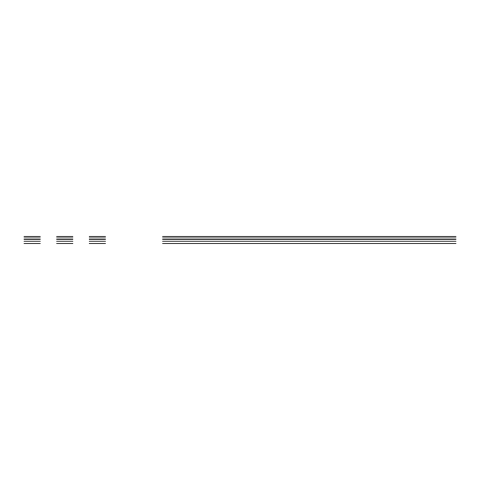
<?xml version="1.0" encoding="UTF-8"?>
<svg xmlns="http://www.w3.org/2000/svg" width="480" height="480" viewBox="0 0 480 480"><rect width="100%" height="100%" fill="white"/><g stroke="black" fill="none" stroke-linecap="round" stroke-linejoin="round"><path stroke-width="0.72" d="M24 236.334L40.302 236.334M56.604 236.334L72.906 236.334M89.208 236.334L105.51 236.334M162.564 236.334L456 236.334M24 237.96L40.302 237.96M56.604 237.96L72.906 237.96M89.208 237.96L105.51 237.96M162.564 237.96L456 237.96M24 239.592L40.302 239.592M56.604 239.592L72.906 239.592M89.208 239.592L105.51 239.592M162.564 239.592L456 239.592M24 241.224L40.302 241.224M56.604 241.224L72.906 241.224M89.208 241.224L105.51 241.224M162.564 241.224L456 241.224M24 243.666L40.302 243.666M56.604 243.666L72.906 243.666M89.208 243.666L105.51 243.666M162.564 243.666L456 243.666"/></g></svg>
